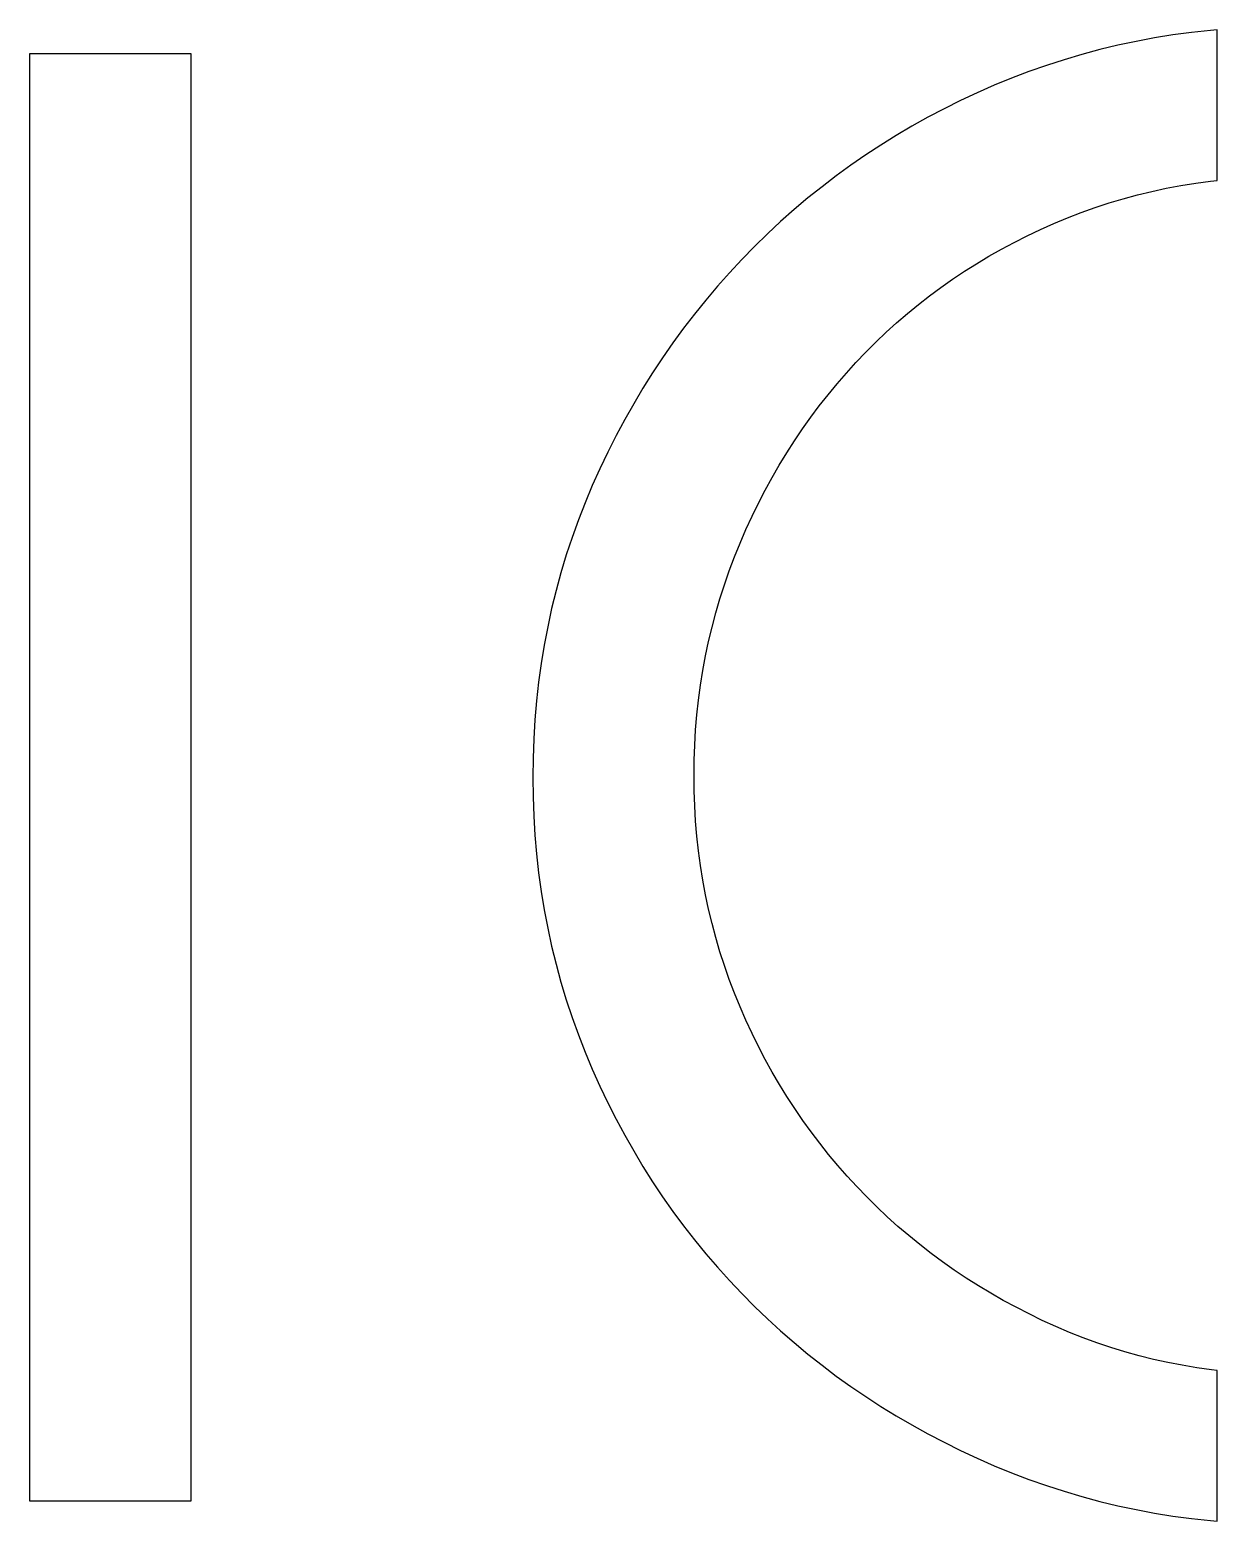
# Model space of a CAD drawing. Header units: millimetres. Extents: x 153 to 4750, y 92 to 3343.
# Drawn here: x 1826.27 to 1859.1, y 1848.08 to 1889.28 of the extents above; entities that cross this region are included whole.
import ezdxf

# ---------------------------------------------------------------- set-up
doc = ezdxf.new("R2010")
doc.units = ezdxf.units.MM

msp = doc.modelspace()

# ---------------------------------------------------------------- linework, layer by layer
for p, q in [((1857.364, 1889.06), (1856.856, 1888.966)), ((1857.875, 1889.143), (1857.364, 1889.06)), ((1858.391, 1889.212), (1857.875, 1889.143)), ((1858.91, 1889.269), (1858.391, 1889.212)), ((1859.098, 1889.285), (1858.91, 1889.269)), ((1859.098, 1885.125), (1859.098, 1889.285)), ((1826.272, 1848.628), (1826.272, 1888.628)), ((1826.272, 1888.628), (1830.728, 1888.628)), ((1830.728, 1888.628), (1830.728, 1848.628)), ((1855.357, 1888.605), (1854.865, 1888.46)), ((1855.853, 1888.738), (1855.357, 1888.605)), ((1856.352, 1888.858), (1855.853, 1888.738)), ((1856.856, 1888.966), (1856.352, 1888.858)), ((1854.377, 1888.302), (1853.893, 1888.131)), ((1854.865, 1888.46), (1854.377, 1888.302)), ((1853.413, 1887.948), (1852.937, 1887.752)), ((1853.893, 1888.131), (1853.413, 1887.948)), ((1852.467, 1887.545), (1852.004, 1887.328)), ((1852.937, 1887.752), (1852.467, 1887.545)), ((1851.548, 1887.102), (1851.1, 1886.867)), ((1852.004, 1887.328), (1851.548, 1887.102)), ((1850.66, 1886.621), (1850.226, 1886.367)), ((1851.1, 1886.867), (1850.66, 1886.621)), ((1850.226, 1886.367), (1849.801, 1886.102)), ((1849.382, 1885.829), (1848.972, 1885.545)), ((1849.801, 1886.102), (1849.382, 1885.829)), ((1848.972, 1885.545), (1848.569, 1885.253)), ((1848.173, 1884.95), (1847.784, 1884.638)), ((1848.569, 1885.253), (1848.173, 1884.95)), ((1857.29, 1884.821), (1857.691, 1884.907)), ((1857.691, 1884.907), (1858.096, 1884.983)), ((1858.096, 1884.983), (1858.504, 1885.049)), ((1858.504, 1885.049), (1858.916, 1885.105)), ((1858.916, 1885.105), (1859.098, 1885.125)), ((1847.784, 1884.638), (1847.404, 1884.317)), ((1855.721, 1884.374), (1856.108, 1884.501)), ((1856.108, 1884.501), (1856.499, 1884.618)), ((1856.499, 1884.618), (1856.893, 1884.724)), ((1856.893, 1884.724), (1857.29, 1884.821)), ((1847.404, 1884.317), (1847.03, 1883.986)), ((1854.582, 1883.933), (1854.958, 1884.09)), ((1854.958, 1884.09), (1855.338, 1884.237)), ((1855.338, 1884.237), (1855.721, 1884.374)), ((1847.03, 1883.986), (1846.664, 1883.646)), ((1853.845, 1883.593), (1854.21, 1883.766)), ((1854.21, 1883.766), (1854.582, 1883.933)), ((1846.306, 1883.296), (1845.956, 1882.937)), ((1846.664, 1883.646), (1846.306, 1883.296)), ((1853.133, 1883.223), (1853.486, 1883.411)), ((1853.486, 1883.411), (1853.845, 1883.593)), ((1845.956, 1882.937), (1845.615, 1882.572)), ((1852.445, 1882.823), (1852.786, 1883.027)), ((1852.786, 1883.027), (1853.133, 1883.223)), ((1845.615, 1882.572), (1845.283, 1882.199)), ((1851.783, 1882.394), (1852.111, 1882.612)), ((1852.111, 1882.612), (1852.445, 1882.823)), ((1845.283, 1882.199), (1844.961, 1881.819)), ((1851.146, 1881.935), (1851.461, 1882.168)), ((1851.461, 1882.168), (1851.783, 1882.394)), ((1844.961, 1881.819), (1844.648, 1881.431)), ((1850.533, 1881.446), (1850.836, 1881.694)), ((1850.836, 1881.694), (1851.146, 1881.935)), ((1844.648, 1881.431), (1844.345, 1881.037)), ((1849.946, 1880.927), (1850.236, 1881.19)), ((1850.236, 1881.19), (1850.533, 1881.446)), ((1844.345, 1881.037), (1844.051, 1880.635)), ((1849.661, 1880.656), (1849.946, 1880.927)), ((1844.051, 1880.635), (1843.766, 1880.225)), ((1849.111, 1880.093), (1849.383, 1880.378)), ((1849.383, 1880.378), (1849.661, 1880.656)), ((1843.766, 1880.225), (1843.49, 1879.809)), ((1848.847, 1879.802), (1849.111, 1880.093)), ((1843.49, 1879.809), (1843.224, 1879.385)), ((1848.59, 1879.505), (1848.847, 1879.802)), ((1843.224, 1879.385), (1842.967, 1878.954)), ((1848.097, 1878.894), (1848.34, 1879.203)), ((1848.34, 1879.203), (1848.59, 1879.505)), ((1842.967, 1878.954), (1842.72, 1878.516)), ((1847.862, 1878.579), (1848.097, 1878.894)), ((1842.72, 1878.516), (1842.482, 1878.071)), ((1847.634, 1878.258), (1847.862, 1878.579)), ((1842.482, 1878.071), (1842.253, 1877.618)), ((1847.2, 1877.598), (1847.413, 1877.931)), ((1847.413, 1877.931), (1847.634, 1878.258)), ((1842.253, 1877.618), (1842.033, 1877.158)), ((1846.993, 1877.259), (1847.2, 1877.598)), ((1842.033, 1877.158), (1841.823, 1876.691)), ((1846.794, 1876.914), (1846.993, 1877.259)), ((1841.823, 1876.691), (1841.624, 1876.218)), ((1846.603, 1876.563), (1846.794, 1876.914)), ((1846.418, 1876.207), (1846.603, 1876.563)), ((1841.624, 1876.218), (1841.438, 1875.741)), ((1846.071, 1875.475), (1846.241, 1875.844)), ((1846.241, 1875.844), (1846.418, 1876.207)), ((1841.438, 1875.741), (1841.264, 1875.26)), ((1845.908, 1875.1), (1846.071, 1875.475)), ((1841.264, 1875.26), (1841.104, 1874.774)), ((1845.754, 1874.72), (1845.908, 1875.1)), ((1841.104, 1874.774), (1840.956, 1874.285)), ((1845.61, 1874.338), (1845.754, 1874.72)), ((1840.956, 1874.285), (1840.821, 1873.791)), ((1845.475, 1873.953), (1845.61, 1874.338)), ((1840.821, 1873.791), (1840.699, 1873.294)), ((1845.351, 1873.564), (1845.475, 1873.953)), ((1845.237, 1873.173), (1845.351, 1873.564)), ((1840.699, 1873.294), (1840.59, 1872.792)), ((1845.132, 1872.779), (1845.237, 1873.173)), ((1840.59, 1872.792), (1840.493, 1872.286)), ((1845.038, 1872.382), (1845.132, 1872.779)), ((1840.493, 1872.286), (1840.41, 1871.776)), ((1844.953, 1871.983), (1845.038, 1872.382)), ((1840.41, 1871.776), (1840.339, 1871.261)), ((1844.878, 1871.58), (1844.953, 1871.983)), ((1844.814, 1871.174), (1844.878, 1871.58)), ((1840.339, 1871.261), (1840.281, 1870.743)), ((1844.759, 1870.766), (1844.814, 1871.174)), ((1840.281, 1870.743), (1840.236, 1870.22)), ((1844.714, 1870.355), (1844.759, 1870.766)), ((1840.236, 1870.22), (1840.204, 1869.693)), ((1844.679, 1869.94), (1844.714, 1870.355)), ((1840.204, 1869.693), (1840.185, 1869.163)), ((1844.655, 1869.523), (1844.679, 1869.94)), ((1844.64, 1869.103), (1844.655, 1869.523)), ((1840.185, 1869.163), (1840.178, 1868.627)), ((1844.635, 1868.681), (1844.64, 1869.103)), ((1840.178, 1868.627), (1840.185, 1868.092)), ((1844.64, 1868.258), (1844.635, 1868.681)), ((1840.185, 1868.092), (1840.204, 1867.561)), ((1844.655, 1867.838), (1844.64, 1868.258)), ((1844.679, 1867.421), (1844.655, 1867.838)), ((1840.204, 1867.561), (1840.236, 1867.035)), ((1844.714, 1867.008), (1844.679, 1867.421)), ((1840.236, 1867.035), (1840.281, 1866.512)), ((1844.759, 1866.597), (1844.714, 1867.008)), ((1840.281, 1866.512), (1840.339, 1865.993)), ((1844.814, 1866.19), (1844.759, 1866.597)), ((1840.339, 1865.993), (1840.41, 1865.479)), ((1844.878, 1865.786), (1844.814, 1866.19)), ((1844.953, 1865.384), (1844.878, 1865.786)), ((1840.41, 1865.479), (1840.493, 1864.969)), ((1845.038, 1864.986), (1844.953, 1865.384)), ((1840.493, 1864.969), (1840.59, 1864.463)), ((1845.132, 1864.592), (1845.038, 1864.986)), ((1840.59, 1864.463), (1840.699, 1863.961)), ((1845.237, 1864.2), (1845.132, 1864.592)), ((1840.699, 1863.961), (1840.821, 1863.463)), ((1845.351, 1863.811), (1845.237, 1864.2)), ((1845.475, 1863.426), (1845.351, 1863.811)), ((1840.821, 1863.463), (1840.956, 1862.97)), ((1845.61, 1863.043), (1845.475, 1863.426)), ((1840.956, 1862.97), (1841.104, 1862.48)), ((1845.754, 1862.664), (1845.61, 1863.043)), ((1845.908, 1862.288), (1845.754, 1862.664)), ((1841.104, 1862.48), (1841.264, 1861.995)), ((1846.071, 1861.916), (1845.908, 1862.288)), ((1841.264, 1861.995), (1841.438, 1861.514)), ((1846.241, 1861.55), (1846.071, 1861.916)), ((1841.438, 1861.514), (1841.624, 1861.037)), ((1846.419, 1861.19), (1846.241, 1861.55)), ((1841.624, 1861.037), (1841.823, 1860.564)), ((1846.604, 1860.836), (1846.419, 1861.19)), ((1846.797, 1860.487), (1846.604, 1860.836)), ((1841.823, 1860.564), (1842.033, 1860.097)), ((1846.997, 1860.144), (1846.797, 1860.487)), ((1842.033, 1860.097), (1842.253, 1859.637)), ((1847.205, 1859.807), (1846.997, 1860.144)), ((1847.42, 1859.476), (1847.205, 1859.807)), ((1842.253, 1859.637), (1842.482, 1859.186)), ((1847.643, 1859.151), (1847.42, 1859.476)), ((1842.482, 1859.186), (1842.72, 1858.742)), ((1847.873, 1858.831), (1847.643, 1859.151)), ((1842.72, 1858.742), (1842.967, 1858.305)), ((1848.11, 1858.517), (1847.873, 1858.831)), ((1842.967, 1858.305), (1843.224, 1857.877)), ((1848.355, 1858.21), (1848.11, 1858.517)), ((1848.607, 1857.907), (1848.355, 1858.21)), ((1843.224, 1857.877), (1843.49, 1857.456)), ((1848.867, 1857.611), (1848.607, 1857.907)), ((1843.49, 1857.456), (1843.766, 1857.042)), ((1849.135, 1857.321), (1848.867, 1857.611)), ((1849.409, 1857.036), (1849.135, 1857.321)), ((1843.766, 1857.042), (1844.051, 1856.637)), ((1849.691, 1856.758), (1849.409, 1857.036)), ((1844.051, 1856.637), (1844.345, 1856.239)), ((1849.978, 1856.487), (1849.691, 1856.758)), ((1850.272, 1856.223), (1849.978, 1856.487)), ((1844.345, 1856.239), (1844.648, 1855.849)), ((1850.572, 1855.966), (1850.272, 1856.223)), ((1844.648, 1855.849), (1844.961, 1855.466)), ((1850.877, 1855.717), (1850.572, 1855.966)), ((1851.189, 1855.475), (1850.877, 1855.717)), ((1844.961, 1855.466), (1845.283, 1855.091)), ((1851.506, 1855.24), (1851.189, 1855.475)), ((1851.83, 1855.013), (1851.506, 1855.24)), ((1845.283, 1855.091), (1845.615, 1854.724)), ((1852.159, 1854.793), (1851.83, 1855.013)), ((1845.615, 1854.724), (1845.956, 1854.364)), ((1852.495, 1854.58), (1852.159, 1854.793)), ((1852.837, 1854.374), (1852.495, 1854.58)), ((1845.956, 1854.364), (1846.306, 1854.012)), ((1846.306, 1854.012), (1846.664, 1853.669)), ((1853.184, 1854.176), (1852.837, 1854.374)), ((1853.538, 1853.985), (1853.184, 1854.176)), ((1846.664, 1853.669), (1847.03, 1853.334)), ((1853.897, 1853.801), (1853.538, 1853.985)), ((1854.263, 1853.624), (1853.897, 1853.801)), ((1854.635, 1853.455), (1854.263, 1853.624)), ((1847.03, 1853.334), (1847.404, 1853.009)), ((1855.011, 1853.294), (1854.635, 1853.455)), ((1855.39, 1853.144), (1855.011, 1853.294)), ((1847.404, 1853.009), (1847.784, 1852.692)), ((1855.773, 1853.004), (1855.39, 1853.144)), ((1856.158, 1852.875), (1855.773, 1853.004)), ((1856.547, 1852.756), (1856.158, 1852.875)), ((1856.938, 1852.647), (1856.547, 1852.756)), ((1847.784, 1852.692), (1848.173, 1852.385)), ((1848.173, 1852.385), (1848.569, 1852.087)), ((1857.333, 1852.548), (1856.938, 1852.647)), ((1857.731, 1852.46), (1857.333, 1852.548)), ((1858.132, 1852.383), (1857.731, 1852.46)), ((1858.537, 1852.315), (1858.132, 1852.383)), ((1848.569, 1852.087), (1848.972, 1851.798)), ((1858.944, 1852.258), (1858.537, 1852.315)), ((1859.098, 1852.241), (1858.944, 1852.258)), ((1859.098, 1848.076), (1859.098, 1852.241)), ((1848.972, 1851.798), (1849.382, 1851.519)), ((1849.382, 1851.519), (1849.801, 1851.248)), ((1849.801, 1851.248), (1850.226, 1850.986)), ((1850.226, 1850.986), (1850.66, 1850.734)), ((1850.66, 1850.734), (1851.1, 1850.491)), ((1851.1, 1850.491), (1851.548, 1850.257)), ((1851.548, 1850.257), (1852.004, 1850.032)), ((1852.004, 1850.032), (1852.467, 1849.816)), ((1852.467, 1849.816), (1852.937, 1849.609)), ((1852.937, 1849.609), (1853.413, 1849.413)), ((1853.413, 1849.413), (1853.893, 1849.23)), ((1853.893, 1849.23), (1854.377, 1849.059)), ((1854.377, 1849.059), (1854.865, 1848.901)), ((1830.728, 1848.628), (1826.272, 1848.628)), ((1854.865, 1848.901), (1855.357, 1848.756)), ((1855.357, 1848.756), (1855.853, 1848.623)), ((1855.853, 1848.623), (1856.352, 1848.503)), ((1856.352, 1848.503), (1856.856, 1848.395)), ((1856.856, 1848.395), (1857.364, 1848.301)), ((1857.364, 1848.301), (1857.875, 1848.218)), ((1857.875, 1848.218), (1858.391, 1848.149)), ((1858.391, 1848.149), (1858.91, 1848.092)), ((1858.91, 1848.092), (1859.098, 1848.076))]:
    msp.add_line(p, q)

doc.saveas('drawing.dxf')
